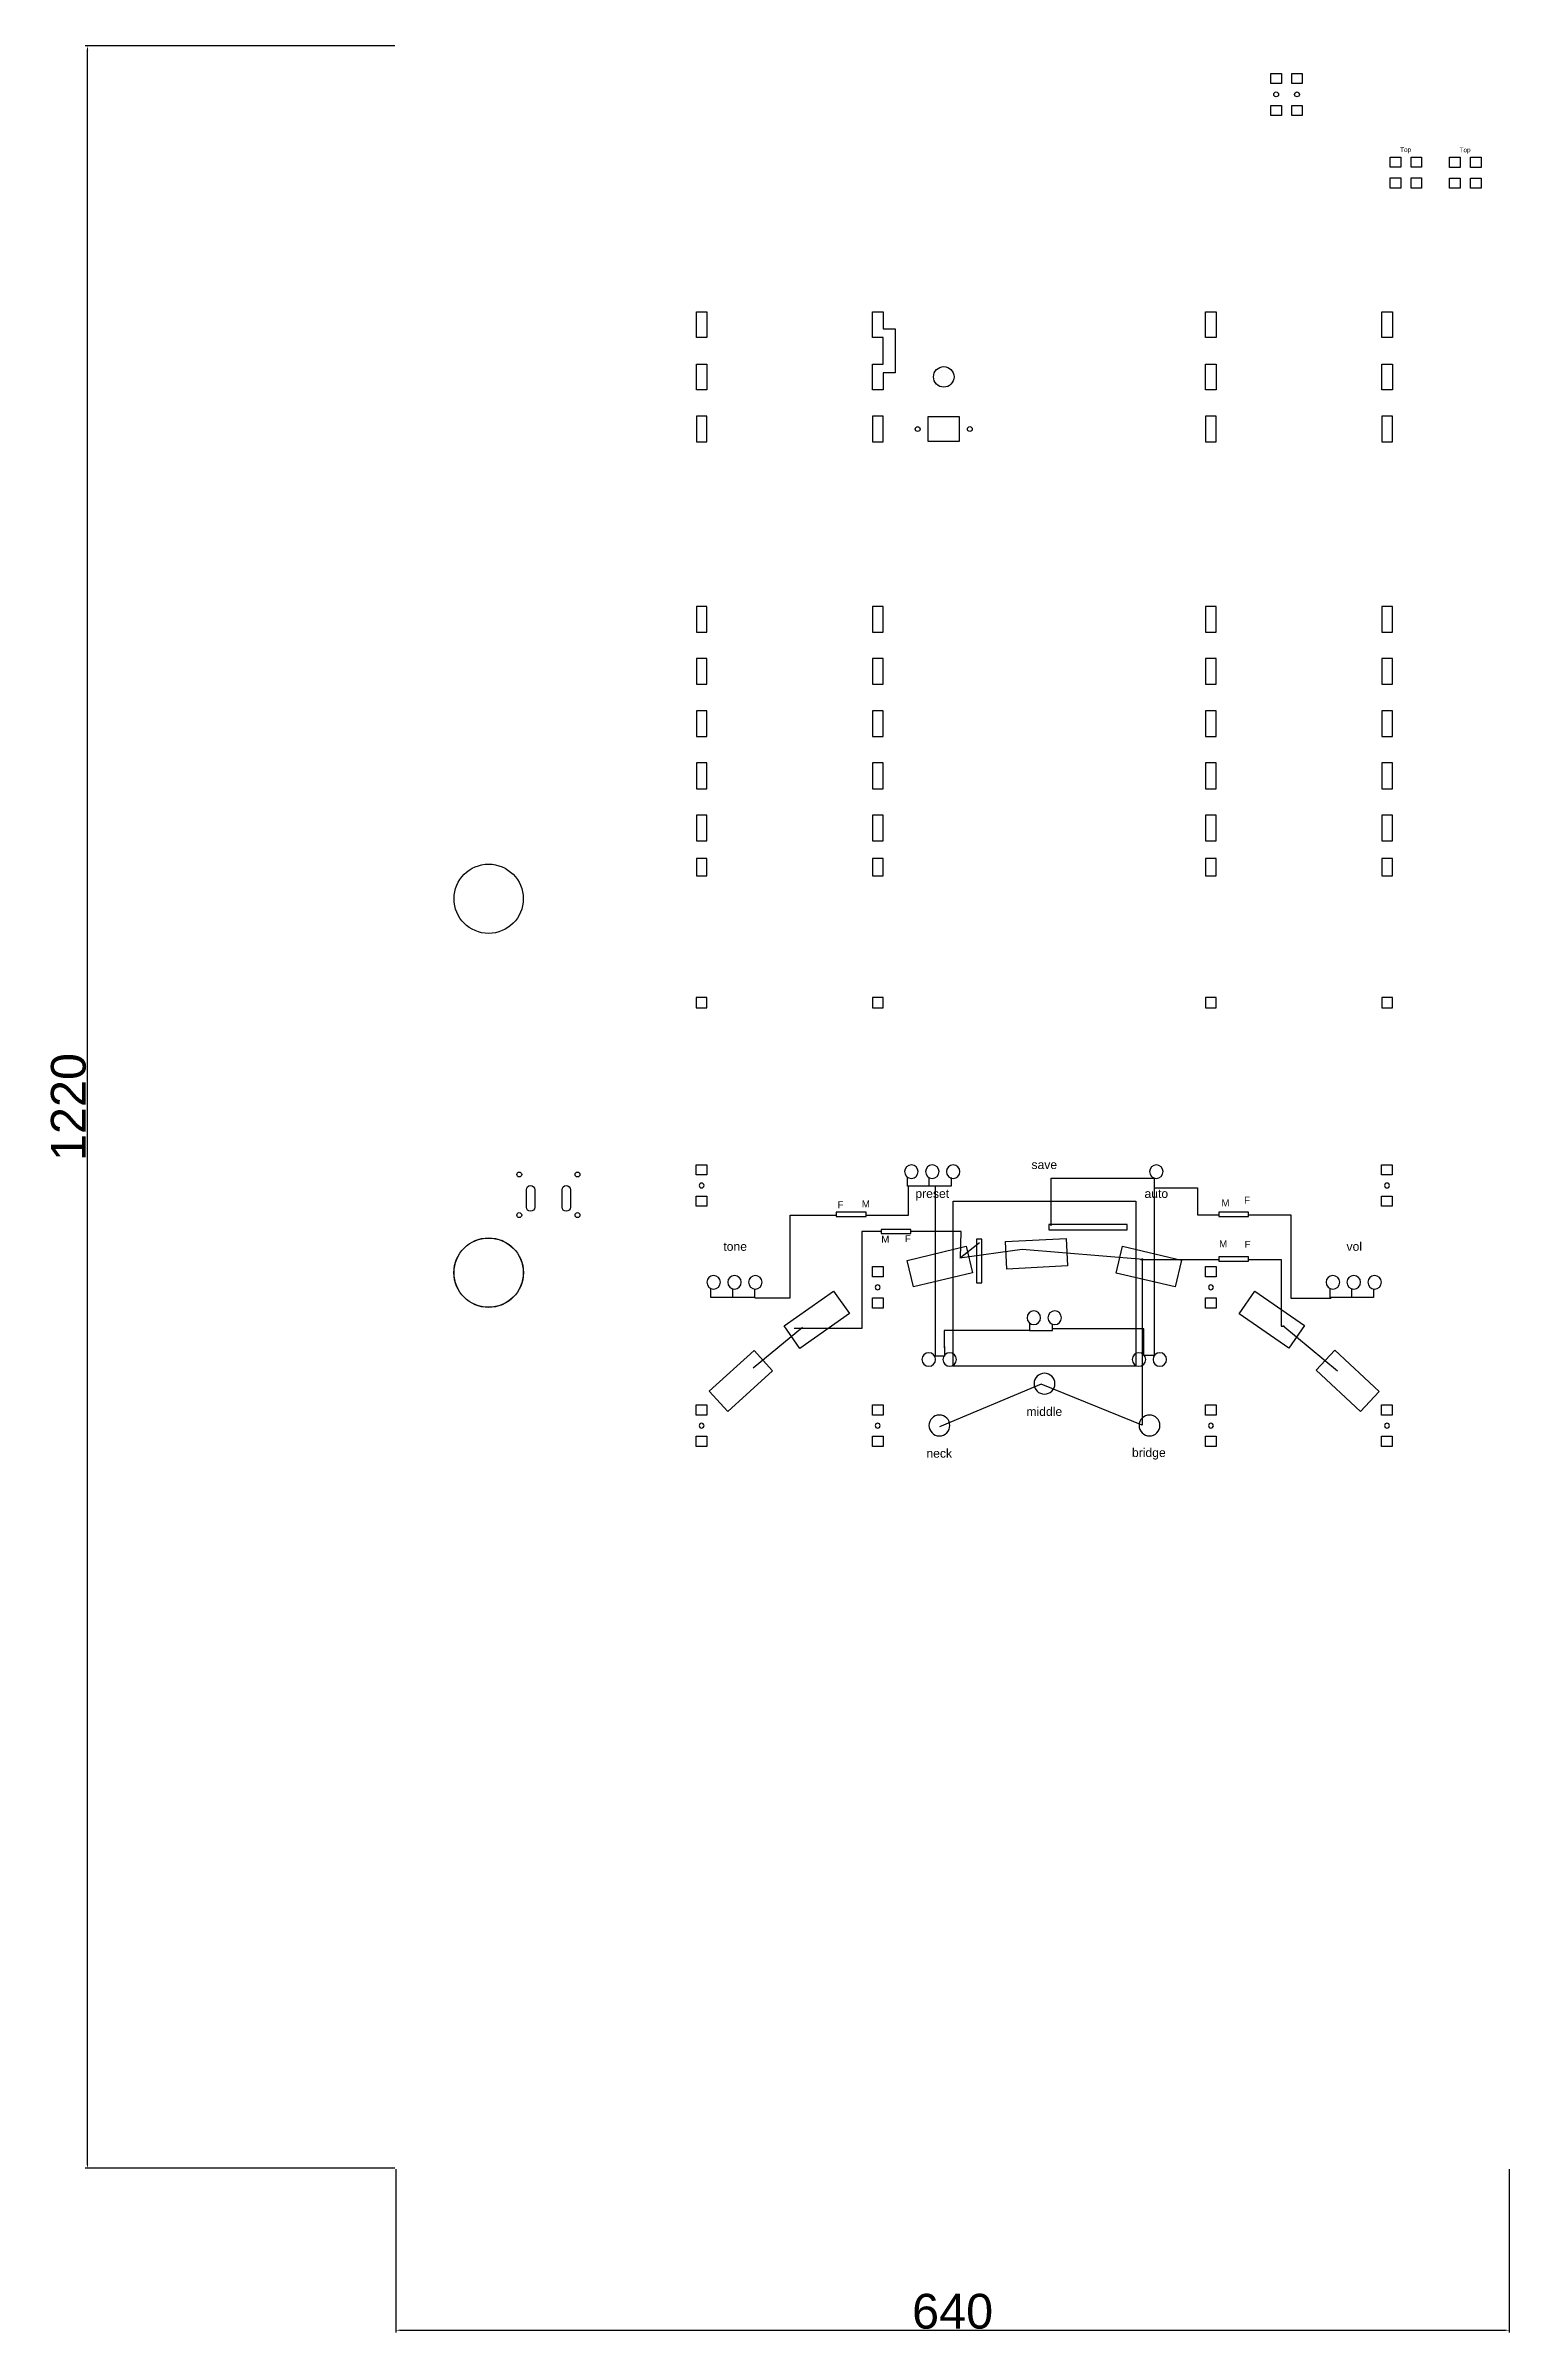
# Model space of a CAD drawing. Header units: millimetres. Extents: x 72 to 913, y -511 to 804.
import ezdxf
from ezdxf.enums import TextEntityAlignment as Align

# ---------------------------------------------------------------- set-up
doc = ezdxf.new("R2010")
doc.units = ezdxf.units.MM
doc.layers.get('0').update_dxf_attribs({"color": 5})
for name, color, linetype in [('Holes', 1, 'Continuous'), ('text', 7, 'Continuous'), ('wires', 2, 'Continuous')]:
    doc.layers.add(name, color=color, linetype=linetype)
doc.layers.add('Notes', color=73, linetype='Continuous', plot=False)
doc.layers.add('TabGuides', color=3, linetype='Continuous', plot=False)
doc.layers.get('0').off()
doc.layers.get('TabGuides').off()
doc.styles.get("Standard").update_dxf_attribs({"font": 'Arial.ttf'})
doc.dimstyles.new('ISO-25', dxfattribs={"dimtxt": 2.5, "dimasz": 2.5, "dimexe": 1.25, "dimexo": 0.625, "dimtad": 1, "dimdec": 3, "dimdsep": 46, "dimtxsty": 'Standard', "dimcen": 2.5, "dimadec": 0, "dimazin": 0, "dimtfac": 1, "dimtmove": 0, "dimatfit": 3, "dimfxl": 1, "dimarcsym": 0})

# ---------------------------------------------------------------- blocks, each defined once
blk = doc.blocks.new('Side Panel')
blk.add_lwpolyline([(17.5, 0), (0, 0), (0, -15), (-6, -15), (-6, -30.2), (0, -30.2), (0, -45), (-6, -45), (-6, -60.2), (0, -60.2), (0, -75), (-6, -75), (-6, -90.2), (0, -90.2), (0, -105), (-6, -105), (-6, -120.2), (0, -120.2), (0, -135), (-6, -135), (-6, -150.2), (0, -150.2), (0, -160), (-6, -160), (-6, -170.2), (0, -170.2), (0, -178.5), (6, -178.5), (6, -184.5), (12.2, -184.5), (12.2, -178.5), (24.1, -178.5), (27, -178.5), (34.3, -162.8), (61.5, -175.5), (64.1, -169.9), (36.9, -157.2), (38.8, -153.1), (34.1, -150.9), (33.6, -152), (31.6, -151.1), (32.1, -150), (23.9, -146.2), (25.1, -143.6), (33.3, -147.4), (33.8, -146.3), (35.8, -147.2), (35.3, -148.4), (40, -150.6), (41.9, -146.5), (69.1, -159.2), (71.7, -153.6), (44.5, -140.9), (67.9, -90.7), (78.1, -68.9), (92.6, -37.7), (98.1, -40.3), (100.7, -34.6), (95.2, -32.1), (97.1, -28), (92.4, -25.8), (91.9, -27), (89.9, -26), (90.4, -24.9), (82.3, -21.1), (83.5, -18.6), (91.6, -22.4), (92.1, -21.2), (94.1, -22.2), (93.6, -23.3), (98.3, -25.5), (100.2, -21.4), (105.7, -23.9), (108.3, -18.3), (102.8, -15.8), (110.2, 0), (92.7, 0), (92.7, 6), (77.5, 6), (77.5, 0), (62.7, 0), (62.7, 6), (47.5, 6), (47.5, 0), (32.7, 0), (32.7, 6), (17.5, 6)], close=True)
blk = doc.blocks.new('Right Inner Support')
blk.add_lwpolyline([(12.2, -184.5), (12.2, -178.5), (24.1, -178.5), (27, -178.5), (34.3, -162.8), (39.7, -165.3), (42.3, -159.7), (36.9, -157.2), (38.8, -153.1), (34.1, -150.9), (33.6, -152), (31.6, -151.1), (32.1, -150), (23.9, -146.2), (25.1, -143.6), (33.3, -147.4), (33.8, -146.3), (35.8, -147.2), (35.3, -148.4), (40, -150.6), (41.9, -146.5), (47.3, -149), (50, -143.4), (44.5, -140.9), (67.9, -90.7), (95.1, -103.4), (97.7, -97.8), (70.5, -85.1), (72.4, -81.1), (67.7, -78.9), (67.2, -80), (65.2, -79.1), (65.7, -77.9), (57.6, -74.1), (58.7, -71.6), (66.9, -75.4), (67.4, -74.3), (69.4, -75.2), (68.9, -76.3), (73.6, -78.5), (75.5, -74.4), (102.7, -87.1), (105.3, -81.5), (78.1, -68.8), (92.7, -37.6), (102.8, -15.9), (110.2, 0), (92.7, 0), (92.7, 6), (77.5, 6), (77.5, 0), (62.7, 0), (62.7, 6), (47.5, 6), (47.5, 0), (32.7, 0), (32.7, 6), (17.5, 6), (17.5, 0), (0, 0), (0, -15), (-6, -15), (-6, -30.2), (0, -30.2), (0, -45), (-6, -45), (-6, -60.2), (0, -60.2), (0, -75), (-6, -75), (-6, -90.2), (0, -90.2), (0, -105), (-6, -105), (-6, -120.2), (0, -120.2), (0, -135), (-6, -135), (-6, -150.2), (0, -150.2), (0, -160), (-6, -160), (-6, -170.2), (0, -170.2), (0, -178.5), (6, -178.5), (6, -184.5), (12.2, -184.5)], close=True)
at = {"layer": 'Holes'}
blk.add_circle((35.7, -60.3), 19.9, dxfattribs=at)
blk = doc.blocks.new('Left Inner Support')
blk.add_lwpolyline([(12.2, -184.4), (12.2, -178.5), (24.1, -178.5), (27, -178.5), (34.3, -162.8), (39.7, -165.3), (42.3, -159.7), (36.9, -157.2), (38.8, -153.1), (34.1, -150.9), (33.6, -152), (31.6, -151.1), (32.1, -150), (23.9, -146.2), (25.1, -143.6), (33.3, -147.4), (33.8, -146.3), (35.8, -147.2), (35.3, -148.4), (40, -150.6), (41.9, -146.5), (47.3, -149), (50, -143.4), (44.5, -140.9), (67.9, -90.7), (95.1, -103.4), (97.7, -97.8), (70.5, -85.1), (72.4, -81.1), (67.7, -78.9), (67.2, -80), (65.2, -79.1), (65.7, -77.9), (57.6, -74.1), (58.7, -71.6), (66.9, -75.4), (67.4, -74.3), (69.4, -75.2), (68.9, -76.3), (73.6, -78.5), (75.5, -74.4), (102.7, -87.1), (105.3, -81.5), (78.1, -68.8), (92.7, -37.6), (102.8, -15.9), (110.2, 0), (92.7, 0), (92.7, 6), (82.9, 6), (82.7, 6), (82.7, 1.4), (82.7, -4.6, -1), (77.9, -4.6), (77.9, 0), (77.1, 0), (63.1, 0), (62.2, 0), (62.2, -4.6, -1), (57.4, -4.6), (57.4, 1.4), (57.4, 6), (47.5, 6), (47.5, 0), (32.7, 0), (32.7, 6), (17.5, 6), (17.5, 0), (0, 0), (0, -15), (-6, -15), (-6, -30.2), (0, -30.2), (0, -45), (-6, -45), (-6, -60.2), (0, -60.2), (0, -75), (-6, -75), (-6, -90.2), (0, -90.2), (0, -105), (-6, -105), (-6, -120.2), (0, -120.2), (0, -135), (-6, -135), (-6, -150.2), (0, -150.2), (0, -160), (-6, -160), (-6, -170.2), (0, -170.2), (0, -178.5), (6, -178.5), (6, -184.5), (12.1, -184.5), (12.2, -184.5)], format="xyb", close=True)
at = {"layer": 'Holes', "extrusion": (0, 0, -1)}
blk.add_lwpolyline([(-57.4, -16.6), (-57.4, -12.6, 1), (-62.2, -12.6), (-62.2, -16.6), (-62.2, -22.6, 1), (-57.4, -22.6)], format="xyb", close=True, dxfattribs=at)
at = {"layer": 'Holes'}
blk.add_lwpolyline([(82.7, -16.6), (82.7, -22.6, -1), (77.9, -22.6), (77.9, -16.6), (77.9, -12.6, -1), (82.7, -12.6)], format="xyb", close=True, dxfattribs=at)
for centre, radius in [((53.3, -3.9), 1.4), ((86.8, -3.9), 1.4), ((53.3, -27.2), 1.4), ((86.8, -27.2), 1.4), ((35.7, -60.3), 20), ((35.7, -60.3), 19.9)]:
    blk.add_circle(centre, radius, dxfattribs=at)
blk = doc.blocks.new('Back Panel')
blk.add_lwpolyline([(420.2, 0), (420.2, -116.2), (408, -116.2), (408, -110.2), (396.2, -110.2), (396.2, -116.2), (384, -116.2), (384, -110.2), (372.2, -110.2), (372.2, -116.2), (360, -116.2), (360, -110.2), (348.2, -110.2), (348.2, -116.2), (336, -116.2), (336, -110.2), (324.2, -110.2), (324.2, -116.2), (312, -116.2), (312, -110.2), (300.2, -110.2), (300.2, -116.2), (288, -116.2), (288, -110.2), (276.2, -110.2), (276.2, -116.2), (264, -116.2), (264, -110.2), (252.2, -110.2), (252.2, -116.2), (240, -116.2), (240, -110.2), (228.2, -110.2), (228.2, -116.2), (216, -116.2), (216, -110.2), (204.2, -110.2), (204.2, -116.2), (192, -116.2), (192, -110.2), (180.2, -110.2), (180.2, -116.2), (168, -116.2), (168, -110.2), (156.2, -110.2), (156.2, -116.2), (144, -116.2), (144, -110.2), (132.2, -110.2), (132.2, -116.2), (120, -116.2), (120, -110.2), (108.2, -110.2), (108.2, -116.2), (96, -116.2), (96, -110.2), (84.2, -110.2), (84.2, -116.2), (72, -116.2), (72, -110.2), (60.2, -110.2), (60.2, -116.2), (48, -116.2), (48, -110.2), (36.2, -110.2), (36.2, -116.2), (24, -116.2), (24, -110.2), (12.2, -110.2), (12.2, -116.2), (0, -116.2), (0, 0), (208.7, 0), (211.5, 0)], close=True)
at = {"layer": 'Holes'}
blk.add_line((117.5, -47.6), (117.5, -47.6), dxfattribs=at)
blk.add_line((117.5, -47.6), (117.5, -47.6), dxfattribs=at)
blk.add_line((117.5, -47.6), (117.5, -47.6), dxfattribs=at)
blk.add_line((117.5, -47.6), (117.5, -47.6), dxfattribs=at)
blk.add_line((117.5, -47.6), (117.5, -47.6), dxfattribs=at)
blk.add_line((117.5, -47.6), (117.5, -47.6), dxfattribs=at)
blk.add_line((117.5, -47.6), (117.5, -47.6), dxfattribs=at)
blk.add_line((117.5, -47.6), (117.5, -47.6), dxfattribs=at)
blk.add_line((117.5, -47.6), (117.5, -47.6), dxfattribs=at)
blk.add_line((117.5, -47.6), (117.5, -47.6), dxfattribs=at)
blk.add_line((117.5, -47.6), (117.5, -47.6), dxfattribs=at)
blk.add_line((117.5, -47.6), (117.5, -47.6), dxfattribs=at)
blk.add_line((117.5, -47.6), (117.5, -47.6), dxfattribs=at)
blk.add_line((117.5, -47.6), (117.5, -47.6), dxfattribs=at)
blk.add_line((117.5, -47.6), (117.5, -47.6), dxfattribs=at)
blk.add_line((117.5, -47.6), (117.5, -47.6), dxfattribs=at)
blk.add_line((117.5, -47.6), (117.5, -47.6), dxfattribs=at)
blk.add_line((117.5, -47.6), (117.5, -47.6), dxfattribs=at)
blk.add_line((117.5, -47.6), (117.5, -47.6), dxfattribs=at)
blk.add_line((117.5, -47.6), (117.5, -47.6), dxfattribs=at)
blk.add_line((117.5, -47.6), (117.5, -47.6), dxfattribs=at)
blk.add_line((117.5, -47.6), (117.5, -47.6), dxfattribs=at)
blk.add_line((117.5, -47.6), (117.5, -47.6), dxfattribs=at)
blk.add_line((117.5, -47.6), (117.5, -47.6), dxfattribs=at)
blk.add_line((117.5, -47.6), (117.5, -47.6), dxfattribs=at)
blk.add_line((117.5, -47.6), (117.5, -47.6), dxfattribs=at)
blk.add_line((117.5, -47.6), (117.5, -47.6), dxfattribs=at)
blk.add_line((117.5, -47.6), (117.5, -47.6), dxfattribs=at)
blk.add_line((117.5, -47.6), (117.5, -47.6), dxfattribs=at)
blk.add_line((117.5, -47.6), (117.5, -47.6), dxfattribs=at)
for points in [[(10.1, -32.5), (10.1, -17.7), (16.2, -17.7), (16.2, -32.5)], [(111.3, -47.7), (117.5, -47.7), (117.5, -32.5), (111.3, -32.5), (111.3, -17.7), (117.4, -17.7), (117.4, -27.4), (124.4, -27.4), (124.4, -52.7), (117.4, -52.7), (117.4, -62.5), (111.3, -62.5)], [(302.8, -32.5), (302.8, -17.7), (308.9, -17.7), (308.9, -32.5)], [(410.2, -32.5), (404.1, -32.5), (404.1, -17.7), (410.2, -17.7)], [(16.2, -62.5), (10.1, -62.5), (10.1, -47.7), (16.2, -47.7)], [(308.9, -47.7), (308.9, -62.5), (302.8, -62.5), (302.8, -47.7)], [(410.2, -47.7), (410.2, -62.5), (404.1, -62.5), (404.1, -47.7)], [(10.1, -92.5), (16.2, -92.5), (16.2, -77.7), (10.1, -77.7)], [(111.3, -77.7), (111.3, -92.5), (117.4, -92.5), (117.4, -77.7)], [(143.4, -92.2), (143.4, -77.9), (161.2, -77.9), (161.2, -92.2)], [(302.8, -92.5), (308.9, -92.5), (308.9, -77.7), (302.8, -77.7)], [(404.1, -92.5), (410.2, -92.5), (410.2, -77.7), (404.1, -77.7)]]:
    blk.add_lwpolyline(points, close=True, dxfattribs=at)
for centre, radius in [((152.3, -55.1), 5.9), ((137.3, -85.1), 1.4), ((167.3, -85.1), 1.4)]:
    blk.add_circle(centre, radius, dxfattribs=at)
blk = doc.blocks.new('Bottom Panel')
blk.add_lwpolyline([(408.2, 0), (408.2, 6), (396, 6), (396, 0), (384.2, 0), (384.2, 6), (372, 6), (372, 0), (360.2, 0), (360.2, 6), (348, 6), (348, 0), (336.2, 0), (336.2, 6), (324, 6), (324, 0), (312.2, 0), (312.2, 6), (300, 6), (300, 0), (288.2, 0), (288.2, 6), (276, 6), (276, 0), (264.2, 0), (264.2, 6), (252, 6), (252, 0), (240.2, 0), (240.2, 6), (228, 6), (228, 0), (216.2, 0), (216.2, 6), (204, 6), (204, 0), (192.2, 0), (192.2, 6), (180, 6), (180, 0), (168.2, 0), (168.2, 6), (156, 6), (156, 0), (144.2, 0), (144.2, 6), (132, 6), (132, 0), (120.2, 0), (120.2, 6), (108, 6), (108, 0), (96.2, 0), (96.2, 6), (84, 6), (84, 0), (72.2, 0), (72.2, 6), (60, 6), (60, 0), (48.2, 0), (48.2, 6), (36, 6), (36, 0), (24.2, 0), (24.2, 6), (12, 6), (12, 0), (0, 0), (0, -178.5), (12, -178.5), (12, -184.5), (24.2, -184.5), (24.2, -178.5), (36, -178.5), (36, -184.5), (48.2, -184.5), (48.2, -178.5), (60, -178.5), (60, -184.5), (72.2, -184.5), (72.2, -178.5), (84, -178.5), (84, -184.5), (96.2, -184.5), (96.2, -178.5), (108, -178.5), (108, -184.5), (120.2, -184.5), (120.2, -178.5), (132, -178.5), (132, -184.5), (144.2, -184.5), (144.2, -178.5), (156, -178.5), (156, -184.5), (168.2, -184.5), (168.2, -178.5), (180, -178.5), (180, -184.5), (192.2, -184.5), (192.2, -178.5), (204, -178.5), (204, -184.5), (216.2, -184.5), (216.2, -178.5), (228, -178.5), (228, -184.5), (240.2, -184.5), (240.2, -178.5), (252, -178.5), (252, -184.5), (264.2, -184.5), (264.2, -178.5), (276, -178.5), (276, -184.5), (288.2, -184.5), (288.2, -178.5), (300, -178.5), (300, -184.5), (312.2, -184.5), (312.2, -178.5), (324, -178.5), (324, -184.5), (336.2, -184.5), (336.2, -178.5), (348, -178.5), (348, -184.5), (360.2, -184.5), (360.2, -178.5), (372, -178.5), (372, -184.5), (384.2, -184.5), (384.2, -178.5), (396, -178.5), (396, -184.5), (408.2, -184.5), (408.2, -178.5), (420.2, -178.5), (420.2, 0)], close=True)
at = {"layer": 'Holes'}
for points in [[(10.1, -15.2), (10.1, -30), (16.2, -30), (16.2, -15.2)], [(111.3, -15.2), (111.3, -30), (117.4, -30), (117.4, -15.2)], [(302.8, -15.2), (302.8, -30), (308.9, -30), (308.9, -15.2)], [(404.1, -15.2), (404.1, -30), (410.2, -30), (410.2, -15.2)], [(10.1, -45.2), (10.1, -60), (16.2, -60), (16.2, -45.2)], [(111.3, -45.2), (111.3, -60), (117.4, -60), (117.4, -45.2)], [(302.8, -45.2), (302.8, -60), (308.9, -60), (308.9, -45.2)], [(404.1, -45.2), (404.1, -60), (410.2, -60), (410.2, -45.2)], [(10.1, -75.2), (10.1, -90), (16.2, -90), (16.2, -75.2)], [(111.3, -75.2), (111.3, -90), (117.4, -90), (117.4, -75.2)], [(302.8, -75.2), (302.8, -90), (308.9, -90), (308.9, -75.2)], [(404.1, -75.2), (404.1, -90), (410.2, -90), (410.2, -75.2)], [(10.1, -105.2), (10.1, -120), (16.2, -120), (16.2, -105.2)], [(111.3, -105.2), (111.3, -120), (117.4, -120), (117.4, -105.2)], [(302.8, -105.2), (302.8, -120), (308.9, -120), (308.9, -105.2)], [(404.1, -105.2), (404.1, -120), (410.2, -120), (410.2, -105.2)], [(10.1, -135.2), (10.1, -150), (16.2, -150), (16.2, -135.2)], [(111.3, -135.2), (111.3, -150), (117.4, -150), (117.4, -135.2)], [(302.8, -135.2), (302.8, -150), (308.9, -150), (308.9, -135.2)], [(404.1, -135.2), (404.1, -150), (410.2, -150), (410.2, -135.2)], [(10.1, -160.2), (10.1, -170), (16.2, -170), (16.2, -160.2)], [(111.3, -160.2), (111.3, -170), (117.4, -170), (117.4, -160.2)], [(302.8, -160.2), (302.8, -170), (308.9, -170), (308.9, -160.2)], [(404.1, -160.2), (404.1, -170), (410.2, -170), (410.2, -160.2)]]:
    blk.add_lwpolyline(points, close=True, dxfattribs=at)
blk = doc.blocks.new('Front Panel')
blk.add_lwpolyline([(0, 0), (0, -30.2), (12.2, -30.2), (12.2, -24.2), (24, -24.2), (24, -30.2), (36.2, -30.2), (36.2, -24.2), (48, -24.2), (48, -30.2), (60.2, -30.2), (60.2, -24.2), (72, -24.2), (72, -30.2), (84.2, -30.2), (84.2, -24.2), (96, -24.2), (96, -30.2), (108.2, -30.2), (108.2, -24.2), (120, -24.2), (120, -30.2), (132.2, -30.2), (132.2, -24.2), (144, -24.2), (144, -30.2), (156.2, -30.2), (156.2, -24.2), (168, -24.2), (168, -30.2), (180.2, -30.2), (180.2, -24.2), (192, -24.2), (192, -30.2), (204.2, -30.2), (204.2, -24.2), (216, -24.2), (216, -30.2), (228.2, -30.2), (228.2, -24.2), (240, -24.2), (240, -30.2), (252.2, -30.2), (252.2, -24.2), (264, -24.2), (264, -30.2), (276.2, -30.2), (276.2, -24.2), (288, -24.2), (288, -30.2), (300.2, -30.2), (300.2, -24.2), (312, -24.2), (312, -30.2), (324.2, -30.2), (324.2, -24.2), (336, -24.2), (336, -30.2), (348.2, -30.2), (348.2, -24.2), (360, -24.2), (360, -30.2), (372.2, -30.2), (372.2, -24.2), (384, -24.2), (384, -30.2), (396.2, -30.2), (396.2, -24.2), (408, -24.2), (408, -30.2), (420.2, -30.2), (420.2, 0), (211.5, 0), (208.7, 0)], close=True)
at = {"layer": 'Holes'}
for points in [[(16.2, -18), (16.2, -12.2), (10, -12.2), (10, -18)], [(117.4, -18), (117.4, -12.2), (111.3, -12.2), (111.3, -18)], [(308.9, -18), (308.9, -12.2), (302.8, -12.2), (302.8, -18)], [(410.2, -18), (410.2, -12.2), (404.1, -12.2), (404.1, -18)]]:
    blk.add_lwpolyline(points, close=True, dxfattribs=at)
blk = doc.blocks.new('Top Panel')
blk.add_lwpolyline([(-207, -210.2), (207, -210.2, 0.414214), (210.1, -207.1), (210.1, -3.1, 0.414214), (207, 0), (-207, 0, 0.414214), (-210.1, -3.1), (-210.1, -207.1, 0.414214)], format="xyb", close=True)
at = {"layer": 'Holes'}
for points in [[(-193.9, -30), (-193.9, -24.2), (-200, -24.2), (-200, -30)], [(200.1, -30), (200.1, -24.2), (194, -24.2), (194, -30)], [(-193.9, -48), (-193.9, -42.2), (-200, -42.2), (-200, -48)], [(200.1, -48), (200.1, -42.2), (194, -42.2), (194, -48)], [(-41.3, -86.4), (-44.9, -71), (-78.8, -79), (-75.2, -94.4)], [(21.5, -84.1), (22.3, -68.3), (-12.5, -66.6), (-13.3, -82.3)], [(45, -70.9), (41.3, -86.2), (75.1, -94.4), (78.8, -79.1)], [(-92.7, -88.5), (-92.7, -82.7), (-98.8, -82.7), (-98.8, -88.5)], [(98.8, -88.5), (98.8, -82.7), (92.7, -82.7), (92.7, -88.5)], [(-149.6, -116.6), (-140.6, -129.6), (-112, -109.8), (-121, -96.8)], [(-92.7, -106.5), (-92.7, -100.7), (-98.8, -100.7), (-98.8, -106.5)], [(98.8, -106.5), (98.8, -100.7), (92.7, -100.7), (92.7, -106.5)], [(140.5, -129.7), (149.6, -116.8), (121.1, -96.8), (112, -109.7)], [(-156.3, -142.3), (-167.1, -130.7), (-192.5, -154.5), (-181.7, -166)], [(166.8, -130.9), (156.2, -142.6), (181.9, -166), (192.6, -154.3)], [(-193.9, -168), (-193.9, -162.2), (-200, -162.2), (-200, -168)], [(-92.7, -168), (-92.7, -162.2), (-98.8, -162.2), (-98.8, -168)], [(98.8, -168), (98.8, -162.2), (92.7, -162.2), (92.7, -168)], [(200.1, -168), (200.1, -162.2), (194, -162.2), (194, -168)], [(-193.9, -186), (-193.9, -180.2), (-200, -180.2), (-200, -186)], [(-92.7, -186), (-92.7, -180.2), (-98.8, -180.2), (-98.8, -186)], [(98.8, -186), (98.8, -180.2), (92.7, -180.2), (92.7, -186)], [(200.1, -186), (200.1, -180.2), (194, -180.2), (194, -186)]]:
    blk.add_lwpolyline(points, close=True, dxfattribs=at)
for centre, radius in [((-64.4, -28.1), 3.9), ((52.4, -28.1), 3.9), ((64.4, -28.1), 3.9), ((76.4, -28.1), 3.9), ((-197, -36.1), 1.4), ((197, -36.1), 1.4), ((-189.9, -91.7), 3.9), ((-177.9, -91.7), 3.9), ((-165.9, -91.7), 3.9), ((166.1, -91.7), 3.9), ((178.1, -91.7), 3.9), ((190.1, -91.7), 3.9), ((-95.8, -94.6), 1.4), ((95.8, -94.6), 1.4), ((-6, -112.1), 3.9), ((6, -112.1), 3.9), ((-66.4, -136.1), 3.9), ((-54.4, -136.1), 3.9), ((-0.1, -150), 6), ((54.4, -136.1), 3.9), ((66.4, -136.1), 3.9), ((-60.5, -174), 6), ((60.3, -174), 6), ((-197, -174.1), 1.4), ((-95.8, -174.1), 1.4), ((95.8, -174.1), 1.4), ((197, -174.1), 1.4)]:
    blk.add_circle(centre, radius, dxfattribs=at)
at = {"layer": 'text', "text_generation_flag": 4}
for s, p in [('save', (0, -28.1)), ('auto', (-64.4, -44.7)), ('preset', (64.4, -44.7)), ('vol', (-178.2, -75.1)), ('tone', (177.7, -75.1)), ('middle', (0, -170)), ('bridge', (-60.1, -193.6)), ('neck', (60.4, -194))]:
    blk.add_text(s, height=5, rotation=180, dxfattribs=at).set_placement(p, align=Align.BOTTOM_CENTER)
blk = doc.blocks.new('*D2057')
at = {"layer": 'Notes', "color": 0, "lineweight": -2}
for p, q in [((272.8, -416.6), (272.8, -510.3)), ((912.8, -416.6), (912.8, -510.3)), ((275.3, -509.1), (910.3, -509.1))]:
    blk.add_line(p, q, dxfattribs=at)
at = {"layer": 'Notes', "color": 0}
for points in [[(275.3, -508.7), (275.3, -509.5), (272.8, -509.1)], [(910.3, -509.5), (910.3, -508.7), (912.8, -509.1)]]:
    blk.add_solid(points, dxfattribs=at)
at = {"layer": 'Notes', "color": 0, "insert": (592.8, -498.3), "char_height": 20, "attachment_point": 5}
blk.add_mtext('640', dxfattribs=at)
blk = doc.blocks.new('*D2058')
at = {"layer": 'Notes', "color": 0, "lineweight": -2}
for p, q in [((272.2, 804), (94.2, 804)), ((95.5, -413.5), (95.5, 801.5)), ((272.2, -416), (94.2, -416))]:
    blk.add_line(p, q, dxfattribs=at)
at = {"layer": 'Notes', "color": 0}
for points in [[(95.9, 801.5), (95, 801.5), (95.5, 804)], [(95, -413.5), (95.9, -413.5), (95.5, -416)]]:
    blk.add_solid(points, dxfattribs=at)
at = {"layer": 'Notes', "color": 0, "insert": (84.6, 194), "char_height": 20, "attachment_point": 5, "rotation": 90}
blk.add_mtext('1220', dxfattribs=at)
blk = doc.blocks.new('6.3 x 6.0 rectangle')
at = {"layer": 'Holes'}
blk.add_lwpolyline([(0.1, -5.9), (0.1, -0.1), (6.2, -0.1), (6.2, -5.9)], close=True, dxfattribs=at)
blk = doc.blocks.new('PCB')
at = {"layer": 'Notes'}
for points in [[(-52.5, -95), (-52.5, 0), (52.5, 0), (52.5, -95)], [(-39, -22), (-39, -47), (-36, -47), (-36, -22)], [(2.5, -13.5), (2.5, -16.5), (47.5, -16.5), (47.5, -13.5)]]:
    blk.add_lwpolyline(points, close=True, dxfattribs=at)

msp = doc.modelspace()

# ---------------------------------------------------------------- linework, layer by layer
at = {"layer": 'Holes'}
for centre in [(778.7823, 776.0877), (790.7823, 776.0877)]:
    msp.add_circle(centre, 1.4, dxfattribs=at)
at = {"layer": 'wires', "color": 178, "true_color": 0x000000}
for p, q in [((566.8647, 148.5401), (566.8647, 153.4267)), ((591.9492, 148.5401), (566.8647, 148.5401)), ((567.4523, 131.9451), (567.4523, 148.4618)), ((579.407, 148.5401), (579.407, 153.4752)), ((582.9272, 50.8421), (582.9272, 148.3107)), ((591.9492, 153.4267), (591.9492, 148.5401)), ((649.3848, 125.7698), (649.3848, 153.1347)), ((649.3848, 153.1347), (708.6754, 153.1347)), ((708.6754, 153.1347), (708.6754, 51.1679)), ((708.7792, 147.4753), (733.5379, 147.4753)), ((733.5379, 147.4753), (733.5379, 132.0988)), ((499.4473, 84.3009), (499.4473, 131.9451)), ((499.4473, 131.9451), (526.3235, 131.9451)), ((543.0194, 131.9451), (567.4523, 131.9451)), ((733.5379, 132.0988), (745.8128, 132.0988)), ((762.9159, 132.0988), (787.2252, 132.0988)), ((787.2252, 132.0988), (787.2252, 84.1491)), ((453.8602, 84.5073), (453.8602, 89.3938)), ((478.9447, 84.5073), (453.8602, 84.5073)), ((466.4024, 84.5073), (466.4024, 89.4424)), ((478.9447, 89.3938), (478.9447, 84.5073)), ((479.0865, 84.3009), (499.4473, 84.3009)), ((787.2252, 84.1491), (810.4284, 84.1491)), ((809.765, 84.5073), (809.765, 89.3938)), ((834.8495, 84.5073), (809.765, 84.5073)), ((822.3073, 84.5073), (822.3073, 89.4424)), ((834.8495, 89.3938), (834.8495, 84.5073)), ((637.0407, 69.4719), (637.0407, 65.4689)), ((702.8249, 66.5363), (650.1175, 66.5363)), ((650.2509, 65.4689), (650.2509, 68.8048)), ((702.8249, 56.2617), (702.8249, 66.5363)), ((637.0908, 65.6523), (587.9861, 65.6523)), ((587.9861, 65.6523), (587.9861, 55.6446)), ((588.1395, 56.3802), (588.1395, 50.8421)), ((637.0407, 65.4689), (650.2509, 65.4689)), ((702.8115, 51.1679), (702.8115, 56.3802)), ((588.1395, 50.8421), (582.9272, 50.8421)), ((708.6754, 51.1679), (702.8115, 51.1679))]:
    msp.add_line(p, q, dxfattribs=at)
at = {"layer": 'wires', "color": 6}
for p, q in [((540.5344, 122.4365), (540.5344, 66.6225)), ((551.7175, 122.4365), (540.5344, 122.4365)), ((597.7483, 122.4365), (568.8206, 122.4365)), ((597.341, 107.3696), (597.7483, 122.4365)), ((596.9338, 107.3696), (632.7688, 112.2561)), ((608.3359, 115.9211), (597.341, 107.3696)), ((632.7688, 112.2561), (702.4027, 106.5551)), ((700.7484, 106.4533), (745.8128, 106.4533)), ((701.7763, 106.9287), (701.7763, 11.233)), ((762.9159, 106.4533), (781.6825, 106.4533)), ((781.6825, 106.4533), (781.6825, 68.0311)), ((478.0904, 44.1175), (506.5956, 67.5324)), ((540.5344, 66.6225), (501.7217, 66.6225)), ((813.9799, 42.215), (782.6242, 68.2768)), ((643.748, 34.6479), (585.2108, 10.215)), ((701.7763, 11.233), (643.748, 34.6479))]:
    msp.add_line(p, q, dxfattribs=at)
at = {"layer": 'wires'}
msp.add_line((781.6825, 68.0311), (783.5507, 68.0311), dxfattribs=at)
at = {"layer": 'wires', "color": 178, "true_color": 0x000000}
for points in [[(525.9163, 133.574), (525.9163, 131.1307), (543.0194, 131.1307), (543.0194, 133.574)], [(745.8128, 133.574), (745.8128, 131.1307), (762.9159, 131.1307), (762.9159, 133.574)]]:
    msp.add_lwpolyline(points, close=True, dxfattribs=at)
at = {"layer": 'wires', "color": 6}
for points in [[(551.7175, 123.6705), (551.7175, 121.2272), (568.8206, 121.2272), (568.8206, 123.6705)], [(745.8128, 107.9194), (745.8128, 105.4761), (762.9159, 105.4761), (762.9159, 107.9194)]]:
    msp.add_lwpolyline(points, close=True, dxfattribs=at)

# ---------------------------------------------------------------- block references
for name, p in [('Side Panel', (290.391, 787.9908)), ('Back Panel', (435.4074, 668.8068)), ('Side Panel', (289.1121, 590.5974)), ('Bottom Panel', (435.4074, 496.9944)), ('Right Inner Support', (290.391, 374.0334)), ('Front Panel', (435.4074, 269.0904)), ('Left Inner Support', (290.391, 159.1018))]:
    msp.add_blockref(name, p)
at = {"xscale": -1}
msp.add_blockref('Top Panel', (645.5074, 184.9771), dxfattribs=at)
at = {"layer": 'TabGuides', "rotation": 360}
for p in [(775.6323, 788.2877), (787.6323, 788.2877), (775.6323, 769.8877), (787.6323, 769.8877)]:
    msp.add_blockref('6.3 x 6.0 rectangle', p, dxfattribs=at)
at = {"layer": 'TabGuides'}
for p in [(844.2325, 740.1742), (856.2325, 740.1742), (878.4019, 740.0426), (890.4019, 740.0426), (844.2325, 728.1742), (856.2325, 728.1742), (878.4019, 728.0426), (890.4019, 728.0426)]:
    msp.add_blockref('6.3 x 6.0 rectangle', p, dxfattribs=at)
at = {"layer": 'wires', "color": 178, "true_color": 0x000000}
msp.add_blockref('PCB', (645.6121, 139.9771), dxfattribs=at)

# ---------------------------------------------------------------- texts
at = {"layer": 'text'}
for p in [(853.2325, 744.2892), (887.4019, 744.1576)]:
    msp.add_text('Top', height=2.65, dxfattribs=at).set_placement(p, align=Align.MIDDLE_CENTER)
at = {"layer": 'wires'}
for s, p in [('F', (526.6301, 135.8802)), ('M', (540.5992, 136.2972)), ('M', (747.3336, 136.8845)), ('F', (760.3645, 138.5134)), ('M', (551.818, 116.0954)), ('F', (565.3853, 116.3604)), ('M', (746.0305, 113.4289)), ('F', (760.6902, 113.1031))]:
    msp.add_text(s, height=4, dxfattribs=at).set_placement(p)

# ---------------------------------------------------------------- dimensions: what is measured, and where the dimension line sits
at = {"layer": 'Notes'}
dim = msp.add_linear_dim(base=(95.4567, 804.0354), p1=(272.7841, -415.9646), p2=(272.7841, 804.0354), angle=90, dimstyle='ISO-25', override={"dimtxt": 20}, dxfattribs=at)
dim.commit()
dim.dimension.update_dxf_attribs({"geometry": '*D2058', "text_midpoint": (84.6271, 194.0354)})
dim = msp.add_linear_dim(base=(912.7841, -509.092), p1=(272.7841, -415.9646), p2=(912.7841, -415.9646), dimstyle='ISO-25', override={"dimtxt": 20}, dxfattribs=at)
dim.commit()
dim.dimension.update_dxf_attribs({"geometry": '*D2057', "text_midpoint": (592.7841, -498.2623)})

doc.saveas('drawing.dxf')
